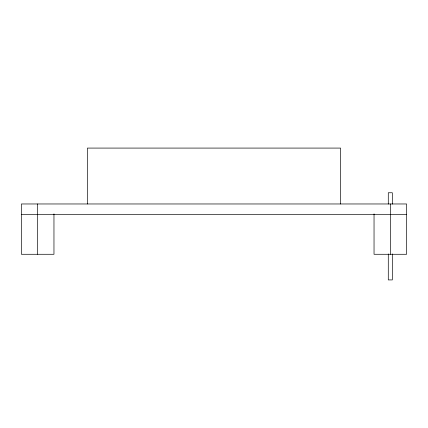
<?xml version="1.0" encoding="UTF-8"?>
<svg xmlns="http://www.w3.org/2000/svg" width="428" height="428" viewBox="0 0 428 428"><rect width="100%" height="100%" fill="white"/><g stroke="black" fill="none" stroke-linecap="round" stroke-linejoin="round"><path stroke-width="0.64" d="M21.4 214.546L406.6 214.546M392.326 204.065L392.326 192.755L388.287 192.755L388.287 204.065M392.326 253.938L392.326 279.917L388.287 279.917L388.287 253.938M390.32 203.969L390.32 254.28M374.04 213.898L374.04 254.28L406.6 254.28L406.6 203.969L21.4 203.969L21.4 254.28L53.96 254.28L53.96 213.898M340.586 203.969L340.586 148.083L87.414 148.083L87.414 203.969M37.68 203.969L37.68 254.28"/></g></svg>
